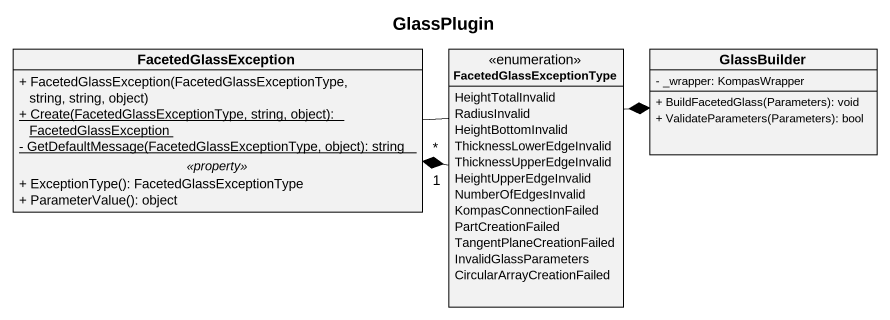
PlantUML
@startuml
title GlassPlugin
hide circle
hide empty members
skinparam classAttributeIconSize 0
class FacetedGlassException {
  + FacetedGlassException(FacetedGlassExceptionType, string, string, object)
  {static} + Create(FacetedGlassExceptionType, string, object): FacetedGlassException
  {static} - GetDefaultMessage(FacetedGlassExceptionType, object): string
  .. <<property>> ..
  + ExceptionType(): FacetedGlassExceptionType
  + ParameterValue(): object
}
enum FacetedGlassExceptionType {
  HeightTotalInvalid
  RadiusInvalid
  HeightBottomInvalid
  ThicknessLowerEdgeInvalid
  ThicknessUpperEdgeInvalid
  HeightUpperEdgeInvalid
  NumberOfEdgesInvalid
  KompasConnectionFailed
  PartCreationFailed
  TangentPlaneCreationFailed
  InvalidGlassParameters
  CircularArrayCreationFailed
}
class GlassBuilder {
  - _wrapper: KompasWrapper
  + BuildFacetedGlass(Parameters): void
  + ValidateParameters(Parameters): bool
}
FacetedGlassException -right-* GlassBuilder
FacetedGlassExceptionType "*" -left-* "1" FacetedGlassException
@enduml
